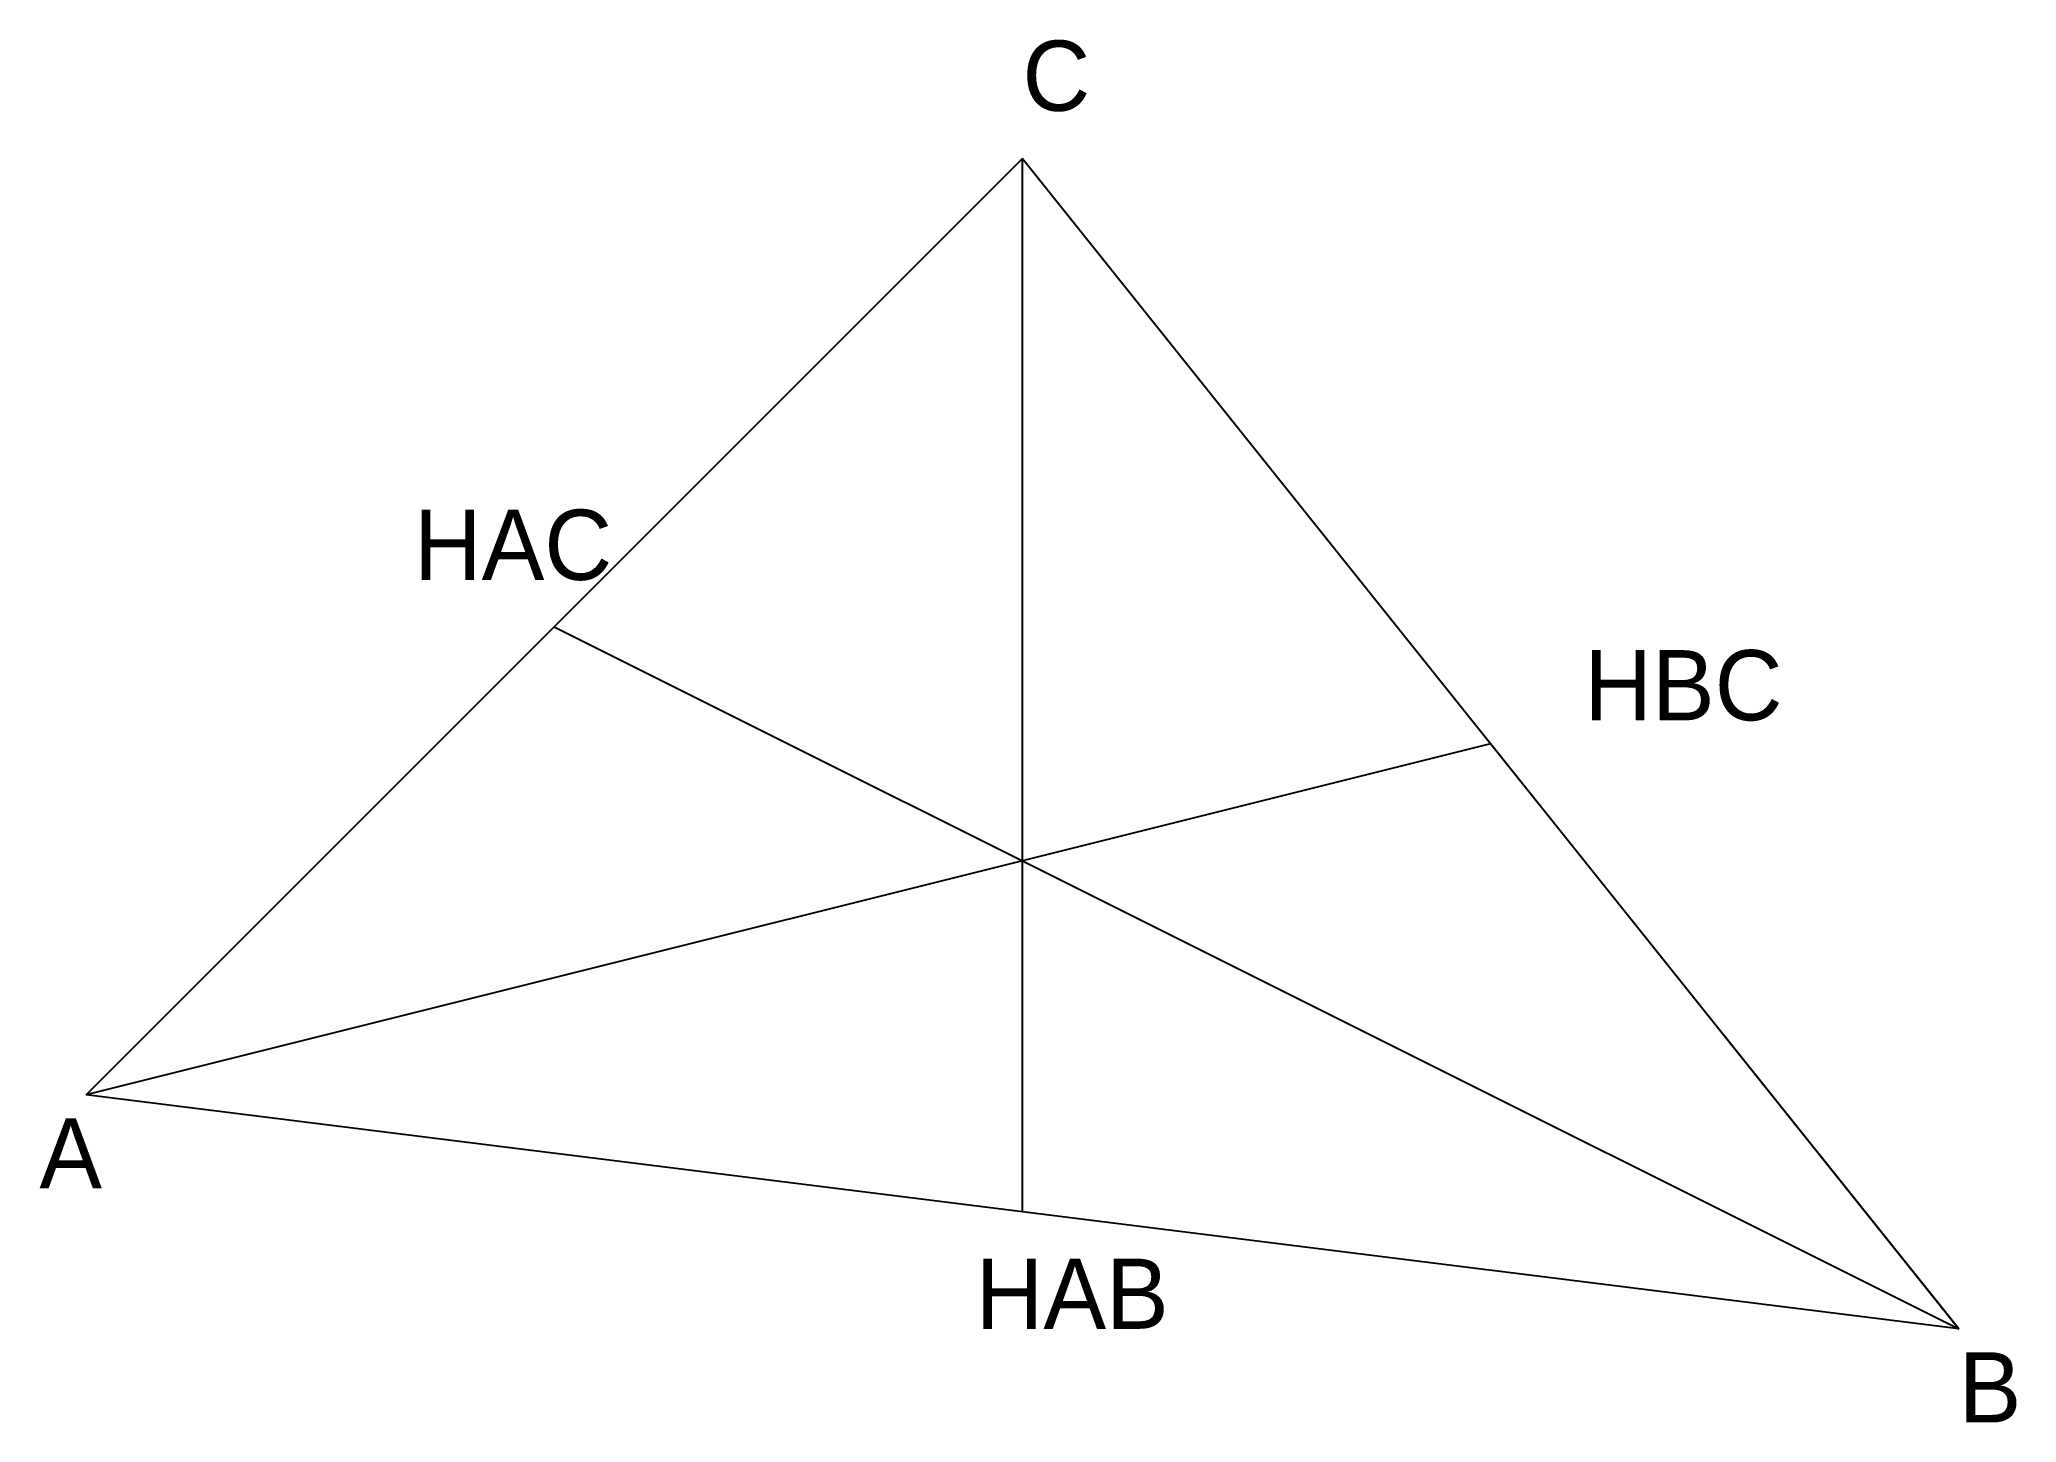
# Model space of a CAD drawing. Header units: millimetres. Extents: x 19 to 61.2, y 3 to 32.5.
import ezdxf

# ---------------------------------------------------------------- set-up
doc = ezdxf.new("R2010")
doc.units = ezdxf.units.MM
doc.layers.get('0').update_dxf_attribs({"lineweight": 25, "true_color": 0x000000})
doc.styles.add('textstyle0', font='')
doc.styles.add('textstyle1', font='')
doc.styles.add('textstyle2', font='')
doc.styles.add('textstyle3', font='')
doc.styles.add('textstyle4', font='')
doc.styles.add('textstyle5', font='')
doc.styles.get('textstyle0').set_extended_font_data('Arimo')
doc.styles.get('textstyle1').set_extended_font_data('Arimo')
doc.styles.get('textstyle2').set_extended_font_data('Arimo')
doc.styles.get('textstyle3').set_extended_font_data('Arimo')
doc.styles.get('textstyle4').set_extended_font_data('Arimo')
doc.styles.get('textstyle5').set_extended_font_data('Arimo')

msp = doc.modelspace()

# ---------------------------------------------------------------- linework, layer by layer
for p, q in [((20, 10), (40, 30)), ((40, 30), (20, 10)), ((40, 30), (30, 20)), ((40, 30), (60, 5)), ((40, 30), (40, 30)), ((40, 30), (40, 30)), ((40, 30), (40, 30)), ((40, 30), (40, 30)), ((40, 30), (40, 30)), ((40, 7.5), (40, 30)), ((30, 20), (60, 5)), ((50, 17.5), (20, 10)), ((60, 5), (50, 17.5)), ((60, 5), (20, 10)), ((20, 10), (20, 10))]:
    msp.add_line(p, q)

# ---------------------------------------------------------------- texts
at = {"char_height": 1, "attachment_point": 7}
for s, insert, style in [('\\H1.5;C', (40, 31), 'textstyle2'), ('\\H1.5;H\\S^AC;', (27, 21), 'textstyle4'), ('\\H1.5;H\\S^BC;', (52, 18), 'textstyle5'), ('\\H1.5;A', (19, 8), 'textstyle0'), ('\\H1.5;H\\S^AB;', (39, 5), 'textstyle3'), ('\\H1.5;B', (60, 3), 'textstyle1')]:
    msp.add_mtext(s, dxfattribs=dict(at, insert=insert, style=style))

doc.saveas('drawing.dxf')
